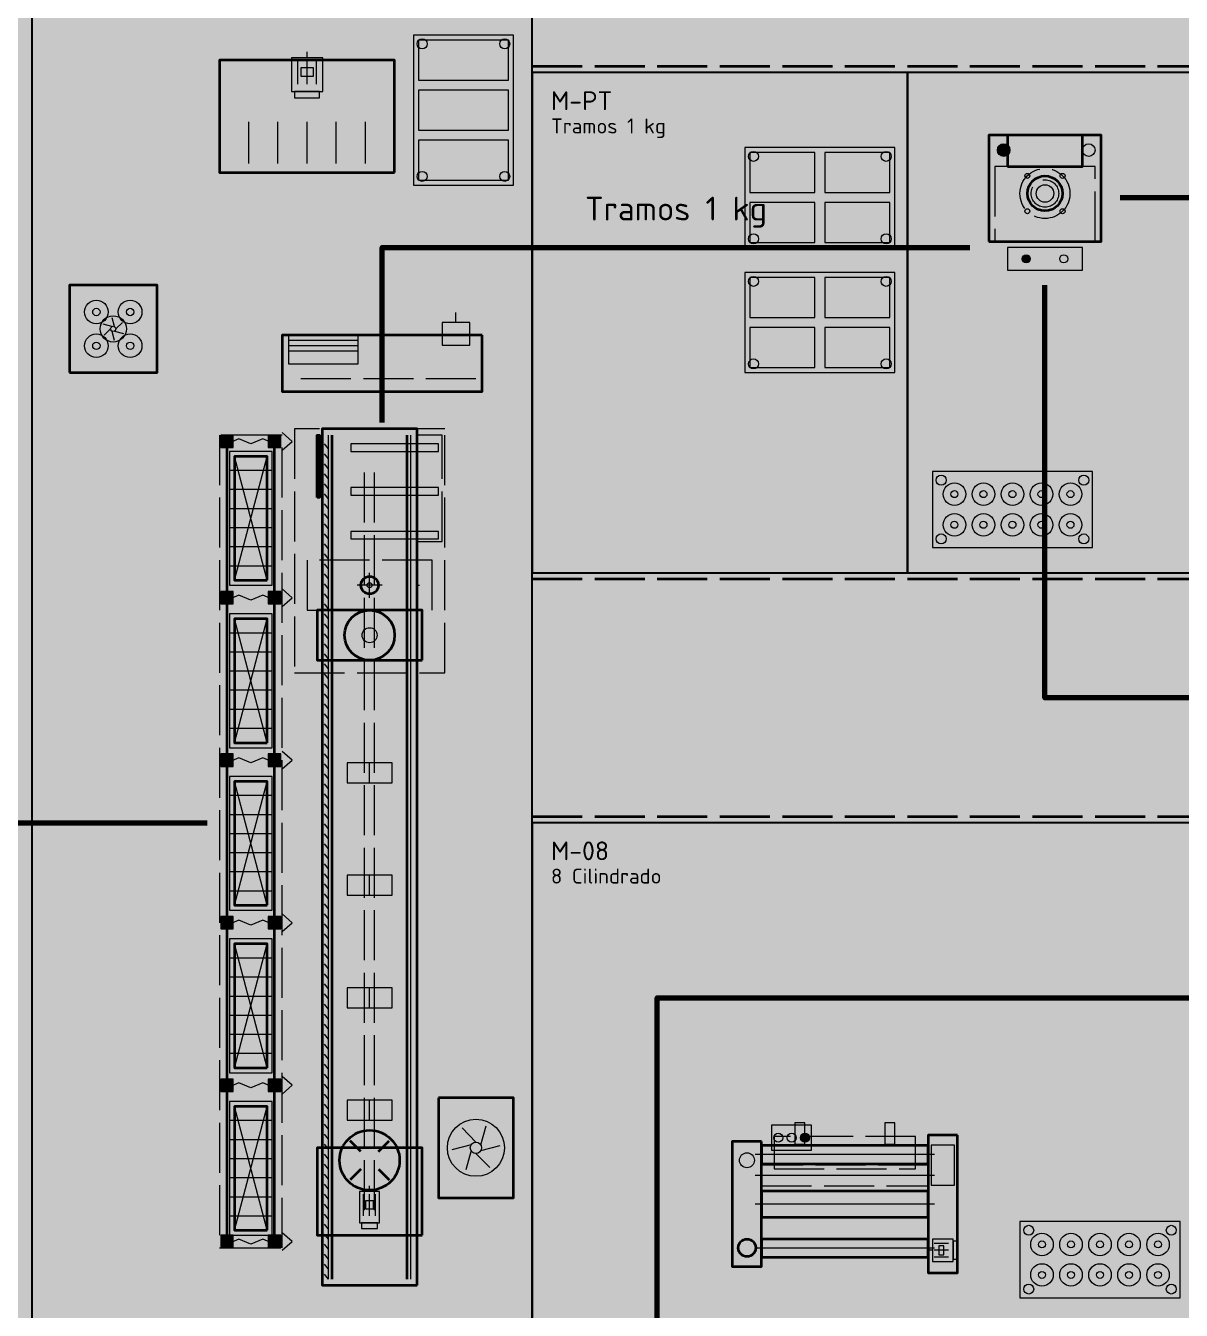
# Model space of a CAD drawing. Header units: millimetres. Extents: x 0 to 1189, y 0 to 841.
# Drawn here: x 256.5 to 348.9, y 511 to 613.8 of the extents above; entities that cross this region are included whole.
import ezdxf
from ezdxf.enums import TextEntityAlignment as Align

# ---------------------------------------------------------------- set-up
doc = ezdxf.new("R2010")
doc.units = ezdxf.units.MM
doc.linetypes.add('IRAM-E-TRAZOS', pattern=[5, 4, -1])
doc.linetypes.add('IRAM-F-TRAZO-PUNTO', pattern=[20, 15, -2, 1, -2])
for name, color, linetype, lineweight in [('A-EJE', 1, 'IRAM-F-TRAZO-PUNTO', 18), ('A-EQUIPO-FINO', 8, 'CONTINUOUS', 13), ('A-EQUIPO-OCULTO', 8, 'IRAM-E-TRAZOS', 13), ('A-EQUIPO-RELLENO', 9, 'CONTINUOUS', 13), ('A-RELLENO', 9, 'CONTINUOUS', 13), ('A-SECTOR', 1, 'CONTINUOUS', 25), ('A-SECTOR-TXT', 1, 'CONTINUOUS', 25), ('A-SEGURIDAD', 1, 'IRAM-E-TRAZOS', 18), ('F-MP', 5, 'CONTINUOUS', 70), ('F-SE', 30, 'CONTINUOUS', 70)]:
    doc.layers.add(name, color=color, linetype=linetype, lineweight=lineweight)
doc.layers.add('A-EQUIPO', color=30, linetype='CONTINUOUS', lineweight=35, true_color=0xe67800)
doc.layers.add('A-PASILLO', color=2, linetype='IRAM-E-TRAZOS', lineweight=35, true_color=0xd7a500)
doc.styles.add('ISO3098', font='isocpeur.ttf')

msp = doc.modelspace()

# ---------------------------------------------------------------- hatches: boundary and pattern name
at = {"layer": 'A-EQUIPO-RELLENO', "true_color": 0xeeeeee}
h = msp.add_hatch(color=7, dxfattribs=at)
h.dxf.hatch_style = 1
h.paths.add_polyline_path([(287.5, 601), (295.5, 601), (295.5, 613), (287.5, 613)])
at = {"layer": 'A-EQUIPO-RELLENO', "true_color": 0xfaecc8}
h = msp.add_hatch(color=7, dxfattribs=at)
h.dxf.hatch_style = 1
h.paths.add_polyline_path([(287.9, 609.4), (295.1, 609.4), (295.1, 612.6), (287.9, 612.6)])
at = {"layer": 'A-EQUIPO-RELLENO', "true_color": 0xd7e1d7}
h = msp.add_hatch(color=7, dxfattribs=at)
h.dxf.hatch_style = 1
h.paths.add_polyline_path([(286, 602), (286, 611), (272, 611), (272, 602)])
at = {"layer": 'A-EQUIPO-RELLENO', "true_color": 0xcdd0d4}
h = msp.add_hatch(color=7, dxfattribs=at)
h.dxf.hatch_style = 1
h.paths.add_polyline_path([(280.25, 608.48), (280.25, 611.18), (277.75, 611.18), (277.75, 608.48)])
at = {"layer": 'A-EQUIPO-RELLENO', "true_color": 0xfaecc8}
h = msp.add_hatch(color=7, dxfattribs=at)
h.dxf.hatch_style = 1
h.paths.add_polyline_path([(287.9, 605.4), (295.1, 605.4), (295.1, 608.6), (287.9, 608.6)])
h = msp.add_hatch(color=7, dxfattribs=at)
h.dxf.hatch_style = 1
h.paths.add_polyline_path([(287.9, 601.4), (295.1, 601.4), (295.1, 604.6), (287.9, 604.6)])
at = {"layer": 'A-EQUIPO-RELLENO', "true_color": 0xeeeeee}
h = msp.add_hatch(color=7, dxfattribs=at)
h.dxf.hatch_style = 1
h.paths.add_polyline_path([(333.5, 596.5), (342.5, 596.5), (342.5, 605), (333.5, 605)])
at = {"layer": 'A-EQUIPO-RELLENO', "true_color": 0xffffff}
h = msp.add_hatch(color=7, dxfattribs=at)
h.dxf.hatch_style = 1
h.paths.add_polyline_path([(335.2, 603.8), (335.18, 603.93), (335.13, 604.05), (335.05, 604.15), (334.95, 604.23), (334.83, 604.28), (334.7, 604.3), (334.57, 604.28), (334.45, 604.23), (334.35, 604.15), (334.27, 604.05), (334.22, 603.93), (334.2, 603.8), (334.22, 603.67), (334.27, 603.55), (334.35, 603.45), (334.45, 603.37), (334.57, 603.32), (334.7, 603.3), (334.83, 603.32), (334.95, 603.37), (335.05, 603.45), (335.13, 603.55), (335.18, 603.67)])
at = {"layer": 'A-EQUIPO-RELLENO', "true_color": 0xcdd0d4}
h = msp.add_hatch(color=7, dxfattribs=at)
h.dxf.hatch_style = 1
h.paths.add_polyline_path([(335, 602.5), (341, 602.5), (341, 605), (335, 605)])
at = {"layer": 'A-EQUIPO-RELLENO', "true_color": 0xeeeeee}
h = msp.add_hatch(color=7, dxfattribs=at)
h.dxf.hatch_style = 1
h.paths.add_polyline_path([(314, 596), (326, 596), (326, 604), (314, 604)])
at = {"layer": 'A-EQUIPO-RELLENO', "true_color": 0xfaecc8}
h = msp.add_hatch(color=7, dxfattribs=at)
h.dxf.hatch_style = 1
h.paths.add_polyline_path([(314.4, 600.4), (319.6, 600.4), (319.6, 603.6), (314.4, 603.6)])
h = msp.add_hatch(color=7, dxfattribs=at)
h.dxf.hatch_style = 1
h.paths.add_polyline_path([(320.4, 600.4), (325.6, 600.4), (325.6, 603.6), (320.4, 603.6)])
h = msp.add_hatch(color=7, dxfattribs=at)
h.dxf.hatch_style = 1
h.paths.add_polyline_path([(314.4, 596.4), (319.6, 596.4), (319.6, 599.6), (314.4, 599.6)])
h = msp.add_hatch(color=7, dxfattribs=at)
h.dxf.hatch_style = 1
h.paths.add_polyline_path([(320.4, 596.4), (325.6, 596.4), (325.6, 599.6), (320.4, 599.6)])
at = {"layer": 'A-EQUIPO-RELLENO', "true_color": 0xcdd0d4}
h = msp.add_hatch(color=7, dxfattribs=at)
h.dxf.hatch_style = 1
h.paths.add_polyline_path([(335, 594.2), (341, 594.2), (341, 596), (335, 596)])
at = {"layer": 'A-EQUIPO-RELLENO', "true_color": 0xdc2828}
h = msp.add_hatch(color=7, dxfattribs=at)
h.dxf.hatch_style = 1
h.paths.add_polyline_path([(336.82, 595.1), (336.81, 595.18), (336.78, 595.26), (336.73, 595.33), (336.66, 595.38), (336.58, 595.41), (336.5, 595.42), (336.42, 595.41), (336.34, 595.38), (336.27, 595.33), (336.22, 595.26), (336.19, 595.18), (336.18, 595.1), (336.19, 595.02), (336.22, 594.94), (336.27, 594.87), (336.34, 594.82), (336.42, 594.79), (336.5, 594.78), (336.58, 594.79), (336.66, 594.82), (336.73, 594.87), (336.78, 594.94), (336.81, 595.02)])
at = {"layer": 'A-EQUIPO-RELLENO', "true_color": 0xeeeeee}
h = msp.add_hatch(color=7, dxfattribs=at)
h.dxf.hatch_style = 1
h.paths.add_polyline_path([(314, 586), (326, 586), (326, 594), (314, 594)])
at = {"layer": 'A-EQUIPO-RELLENO', "true_color": 0xe6e6dc}
h = msp.add_hatch(color=7, dxfattribs=at)
h.dxf.hatch_style = 1
h.paths.add_polyline_path([(260, 586), (267, 586), (267, 593), (260, 593)])
at = {"layer": 'A-EQUIPO-RELLENO', "true_color": 0xfaecc8}
h = msp.add_hatch(color=7, dxfattribs=at)
h.dxf.hatch_style = 1
h.paths.add_polyline_path([(314.4, 590.4), (319.6, 590.4), (319.6, 593.6), (314.4, 593.6)])
h = msp.add_hatch(color=7, dxfattribs=at)
h.dxf.hatch_style = 1
h.paths.add_polyline_path([(320.4, 590.4), (325.6, 590.4), (325.6, 593.6), (320.4, 593.6)])
at = {"layer": 'A-EQUIPO-RELLENO', "true_color": 0xcdd0d4}
h = msp.add_hatch(color=7, dxfattribs=at)
h.dxf.hatch_style = 1
h.paths.add_polyline_path([(292, 590), (289.8, 590), (289.8, 588.2), (292, 588.2)])
at = {"layer": 'A-EQUIPO-RELLENO', "true_color": 0xeedec0}
h = msp.add_hatch(color=7, dxfattribs=at)
h.dxf.hatch_style = 1
h.paths.add_polyline_path([(293, 589), (277, 589), (277, 584.5), (293, 584.5)])
at = {"layer": 'A-EQUIPO-RELLENO', "true_color": 0xfaecc8}
h = msp.add_hatch(color=7, dxfattribs=at)
h.dxf.hatch_style = 1
h.paths.add_polyline_path([(314.4, 586.4), (319.6, 586.4), (319.6, 589.6), (314.4, 589.6)])
h = msp.add_hatch(color=7, dxfattribs=at)
h.dxf.hatch_style = 1
h.paths.add_polyline_path([(320.4, 586.4), (325.6, 586.4), (325.6, 589.6), (320.4, 589.6)])
at = {"layer": 'A-EQUIPO-RELLENO', "true_color": 0x969ba0}
h = msp.add_hatch(color=7, dxfattribs=at)
h.dxf.hatch_style = 1
h.paths.add_polyline_path([(273.1, 580), (273.1, 581), (272.1, 581), (272.1, 580)])
h = msp.add_hatch(color=7, dxfattribs=at)
h.dxf.hatch_style = 1
h.paths.add_polyline_path([(276.9, 580), (276.9, 581), (275.9, 581), (275.9, 580)])
at = {"layer": 'A-EQUIPO-RELLENO', "true_color": 0xcdd0d4}
h = msp.add_hatch(color=7, dxfattribs=at)
h.dxf.hatch_style = 1
h.paths.add_polyline_path([(279.8, 576), (279.8, 581), (280, 581), (280, 576)])
at = {"layer": 'A-EQUIPO-RELLENO', "true_color": 0xeeeeee}
h = msp.add_hatch(color=7, dxfattribs=at)
h.dxf.hatch_style = 1
h.paths.add_polyline_path([(287.8, 513), (287.8, 581.5), (280.2, 581.5), (280.2, 513)])
at = {"layer": 'A-EQUIPO-RELLENO', "true_color": 0xeedec0}
h = msp.add_hatch(color=7, dxfattribs=at)
h.dxf.hatch_style = 1
h.paths.add_polyline_path([(276.2, 569), (276.2, 579.7), (272.8, 579.7), (272.8, 569)])
at = {"layer": 'A-EQUIPO-RELLENO', "true_color": 0xcdd0d4}
h = msp.add_hatch(color=7, dxfattribs=at)
h.dxf.hatch_style = 1
h.paths.add_polyline_path([(289.5, 579.7), (289.5, 580.3), (282.5, 580.3), (282.5, 579.7)])
at = {"layer": 'A-EQUIPO-RELLENO', "true_color": 0xeeeeee}
h = msp.add_hatch(color=7, dxfattribs=at)
h.dxf.hatch_style = 1
h.paths.add_polyline_path([(329, 572), (341.8, 572), (341.8, 578.1), (329, 578.1)])
at = {"layer": 'A-EQUIPO-RELLENO', "true_color": 0xcdd0d4}
h = msp.add_hatch(color=7, dxfattribs=at)
h.dxf.hatch_style = 1
h.paths.add_polyline_path([(289.5, 576.2), (289.5, 576.8), (282.5, 576.8), (282.5, 576.2)])
h = msp.add_hatch(color=7, dxfattribs=at)
h.dxf.hatch_style = 1
h.paths.add_polyline_path([(289.5, 572.7), (289.5, 573.3), (282.5, 573.3), (282.5, 572.7)])
at = {"layer": 'A-EQUIPO-RELLENO', "true_color": 0xe2e7ee}
h = msp.add_hatch(color=7, dxfattribs=at)
h.dxf.hatch_style = 1
h.paths.add_polyline_path([(289, 567), (289, 571), (279, 571), (279, 567)])
at = {"layer": 'A-EQUIPO-RELLENO', "true_color": 0x969ba0}
h = msp.add_hatch(color=7, dxfattribs=at)
h.dxf.hatch_style = 1
h.paths.add_polyline_path([(273.1, 567.5), (273.1, 568.5), (272.1, 568.5), (272.1, 567.5)])
h = msp.add_hatch(color=7, dxfattribs=at)
h.dxf.hatch_style = 1
h.paths.add_polyline_path([(276.9, 567.5), (276.9, 568.5), (275.9, 568.5), (275.9, 567.5)])
at = {"layer": 'A-EQUIPO-RELLENO', "true_color": 0xeedec0}
h = msp.add_hatch(color=7, dxfattribs=at)
h.dxf.hatch_style = 1
h.paths.add_polyline_path([(276.2, 556), (276.2, 566.7), (272.8, 566.7), (272.8, 556)])
at = {"layer": 'A-EQUIPO-RELLENO', "true_color": 0xcdd0d4}
h = msp.add_hatch(color=7, dxfattribs=at)
h.dxf.hatch_style = 1
h.paths.add_polyline_path([(288.2, 563), (288.2, 567), (279.8, 567), (279.8, 563)])
at = {"layer": 'A-EQUIPO-RELLENO', "true_color": 0x969ba0}
h = msp.add_hatch(color=7, dxfattribs=at)
h.dxf.hatch_style = 1
h.paths.add_polyline_path([(273.1, 554.5), (273.1, 555.5), (272.1, 555.5), (272.1, 554.5)])
h = msp.add_hatch(color=7, dxfattribs=at)
h.dxf.hatch_style = 1
h.paths.add_polyline_path([(276.9, 554.5), (276.9, 555.5), (275.9, 555.5), (275.9, 554.5)])
at = {"layer": 'A-EQUIPO-RELLENO', "true_color": 0xcdd0d4}
h = msp.add_hatch(color=7, dxfattribs=at)
h.dxf.hatch_style = 1
h.paths.add_polyline_path([(285.8, 553.2), (285.8, 554.8), (282.2, 554.8), (282.2, 553.2)])
at = {"layer": 'A-EQUIPO-RELLENO', "true_color": 0xeedec0}
h = msp.add_hatch(color=7, dxfattribs=at)
h.dxf.hatch_style = 1
h.paths.add_polyline_path([(276.2, 543), (276.2, 553.7), (272.8, 553.7), (272.8, 543)])
at = {"layer": 'A-EQUIPO-RELLENO', "true_color": 0xcdd0d4}
h = msp.add_hatch(color=7, dxfattribs=at)
h.dxf.hatch_style = 1
h.paths.add_polyline_path([(285.8, 544.2), (285.8, 545.8), (282.2, 545.8), (282.2, 544.2)])
at = {"layer": 'A-EQUIPO-RELLENO', "true_color": 0x969ba0}
h = msp.add_hatch(color=7, dxfattribs=at)
h.dxf.hatch_style = 1
h.paths.add_polyline_path([(273.1, 541.5), (273.1, 542.5), (272.1, 542.5), (272.1, 541.5)])
h = msp.add_hatch(color=7, dxfattribs=at)
h.dxf.hatch_style = 1
h.paths.add_polyline_path([(276.9, 541.5), (276.9, 542.5), (275.9, 542.5), (275.9, 541.5)])
at = {"layer": 'A-EQUIPO-RELLENO', "true_color": 0xeedec0}
h = msp.add_hatch(color=7, dxfattribs=at)
h.dxf.hatch_style = 1
h.paths.add_polyline_path([(276.2, 530), (276.2, 540.7), (272.8, 540.7), (272.8, 530)])
at = {"layer": 'A-EQUIPO-RELLENO', "true_color": 0xcdd0d4}
h = msp.add_hatch(color=7, dxfattribs=at)
h.dxf.hatch_style = 1
h.paths.add_polyline_path([(285.8, 535.2), (285.8, 536.8), (282.2, 536.8), (282.2, 535.2)])
at = {"layer": 'A-EQUIPO-RELLENO', "true_color": 0x969ba0}
h = msp.add_hatch(color=7, dxfattribs=at)
h.dxf.hatch_style = 1
h.paths.add_polyline_path([(273.1, 528.5), (273.1, 529.5), (272.1, 529.5), (272.1, 528.5)])
h = msp.add_hatch(color=7, dxfattribs=at)
h.dxf.hatch_style = 1
h.paths.add_polyline_path([(276.9, 528.5), (276.9, 529.5), (275.9, 529.5), (275.9, 528.5)])
at = {"layer": 'A-EQUIPO-RELLENO', "true_color": 0xeedec0}
h = msp.add_hatch(color=7, dxfattribs=at)
h.dxf.hatch_style = 1
h.paths.add_polyline_path([(276.2, 517), (276.2, 527.7), (272.8, 527.7), (272.8, 517)])
at = {"layer": 'A-EQUIPO-RELLENO', "true_color": 0xcdd0d4}
h = msp.add_hatch(color=7, dxfattribs=at)
h.dxf.hatch_style = 1
h.paths.add_polyline_path([(285.8, 526.2), (285.8, 527.8), (282.2, 527.8), (282.2, 526.2)])
at = {"layer": 'A-EQUIPO-RELLENO', "true_color": 0xd7e6f5}
h = msp.add_hatch(color=7, dxfattribs=at)
h.dxf.hatch_style = 1
h.paths.add_polyline_path([(289.5, 528), (289.5, 520), (295.5, 520), (295.5, 528)])
at = {"layer": 'A-EQUIPO-RELLENO', "true_color": 0xcdd0d4}
h = msp.add_hatch(color=7, dxfattribs=at)
h.dxf.hatch_style = 1
h.paths.add_polyline_path([(319.34, 525.8), (316.14, 525.8), (316.14, 523.8), (319.34, 523.8)])
h = msp.add_hatch(color=7, dxfattribs=at)
h.dxf.hatch_style = 1
h.paths.add_polyline_path([(318.8, 526), (318, 526), (318, 524.28), (318.8, 524.28)])
at = {"layer": 'A-EQUIPO-RELLENO', "true_color": 0xdc2828}
h = msp.add_hatch(color=7, dxfattribs=at)
h.dxf.hatch_style = 1
h.paths.add_polyline_path([(318.45, 524.8), (318.46, 524.71), (318.49, 524.62), (318.55, 524.55), (318.63, 524.49), (318.71, 524.45), (318.81, 524.44), (318.9, 524.45), (318.99, 524.49), (319.06, 524.55), (319.12, 524.62), (319.15, 524.71), (319.17, 524.8), (319.15, 524.89), (319.12, 524.98), (319.06, 525.05), (318.99, 525.11), (318.9, 525.15), (318.81, 525.16), (318.71, 525.15), (318.63, 525.11), (318.55, 525.05), (318.49, 524.98), (318.46, 524.89)])
at = {"layer": 'A-EQUIPO-RELLENO', "true_color": 0xcdd0d4}
h = msp.add_hatch(color=7, dxfattribs=at)
h.dxf.hatch_style = 1
h.paths.add_polyline_path([(326, 526), (325.2, 526), (325.2, 524.28), (326, 524.28)])
h = msp.add_hatch(color=7, dxfattribs=at)
h.dxf.hatch_style = 1
h.paths.add_polyline_path([(315.34, 524.5), (313, 524.5), (313, 514.5), (315.34, 514.5)])
at = {"layer": 'A-EQUIPO-RELLENO', "true_color": 0xeeeeee}
h = msp.add_hatch(color=7, dxfattribs=at)
h.dxf.hatch_style = 1
h.paths.add_polyline_path([(328.66, 524.18), (315.34, 524.18), (315.34, 522.72), (328.66, 522.72)])
at = {"layer": 'A-EQUIPO-RELLENO', "true_color": 0xcdd0d4}
h = msp.add_hatch(color=7, dxfattribs=at)
h.dxf.hatch_style = 1
h.paths.add_polyline_path([(331, 525), (328.66, 525), (328.66, 514), (331, 514)])
at = {"layer": 'A-EQUIPO-RELLENO', "true_color": 0xeeeeee}
h = msp.add_hatch(color=7, dxfattribs=at)
h.dxf.hatch_style = 1
h.paths.add_polyline_path([(330.77, 524.2), (328.89, 524.2), (328.89, 521), (330.77, 521)])
at = {"layer": 'A-EQUIPO-RELLENO', "true_color": 0xcdd0d4}
h = msp.add_hatch(color=7, dxfattribs=at)
h.dxf.hatch_style = 1
h.paths.add_polyline_path([(288.2, 517), (288.2, 524), (279.8, 524), (279.8, 517)])
h = msp.add_hatch(color=7, dxfattribs=at)
h.dxf.hatch_style = 1
h.paths.add_polyline_path([(284.8, 518), (284.8, 520.5), (283.2, 520.5), (283.2, 518)])
at = {"layer": 'A-EQUIPO-RELLENO', "true_color": 0xe2e7ee}
h = msp.add_hatch(color=7, dxfattribs=at)
h.dxf.hatch_style = 1
h.paths.add_polyline_path([(328.66, 520.54), (315.34, 520.54), (315.34, 518.46), (328.66, 518.46)])
at = {"layer": 'A-EQUIPO-RELLENO', "true_color": 0xeeeeee}
h = msp.add_hatch(color=7, dxfattribs=at)
h.dxf.hatch_style = 1
h.paths.add_polyline_path([(336, 512), (348.8, 512), (348.8, 518.1), (336, 518.1)])
at = {"layer": 'A-EQUIPO-RELLENO', "true_color": 0x969ba0}
h = msp.add_hatch(color=7, dxfattribs=at)
h.dxf.hatch_style = 1
h.paths.add_polyline_path([(273.1, 516), (273.1, 517), (272.1, 517), (272.1, 516)])
h = msp.add_hatch(color=7, dxfattribs=at)
h.dxf.hatch_style = 1
h.paths.add_polyline_path([(276.9, 516), (276.9, 517), (275.9, 517), (275.9, 516)])
at = {"layer": 'A-EQUIPO-RELLENO', "true_color": 0xeeeeee}
h = msp.add_hatch(color=7, dxfattribs=at)
h.dxf.hatch_style = 1
h.paths.add_polyline_path([(328.66, 516.69), (315.34, 516.69), (315.34, 515.24), (328.66, 515.24)])
at = {"layer": 'A-EQUIPO-RELLENO', "true_color": 0xcdd0d4}
h = msp.add_hatch(color=7, dxfattribs=at)
h.dxf.hatch_style = 1
h.paths.add_polyline_path([(330.65, 516.7), (329.01, 516.7), (329.01, 514.9), (330.65, 514.9)])
at = {"layer": 'A-RELLENO', "true_color": 0xe2e2e2}
h = msp.add_hatch(color=7, dxfattribs=at)
h.dxf.hatch_style = 1
h.paths.add_polyline_path([(207, 420), (257, 420), (257, 690), (207, 690)])
at = {"layer": 'A-RELLENO', "true_color": 0xfde4c8}
h = msp.add_hatch(color=7, dxfattribs=at)
h.dxf.hatch_style = 1
h.paths.add_polyline_path([(257, 494), (297, 494), (297, 630), (257, 630)])
at = {"layer": 'A-RELLENO', "true_color": 0xf6f6f6}
h = msp.add_hatch(color=7, dxfattribs=at)
h.dxf.hatch_style = 1
h.paths.add_polyline_path([(297, 610), (470, 610), (470, 630), (297, 630)])
at = {"layer": 'A-RELLENO', "true_color": 0xfde4c8}
h = msp.add_hatch(color=7, dxfattribs=at)
h.dxf.hatch_style = 1
h.paths.add_polyline_path([(297, 570), (327, 570), (327, 610), (297, 610)])
h = msp.add_hatch(color=7, dxfattribs=at)
h.dxf.hatch_style = 1
h.paths.add_polyline_path([(327, 570), (383, 570), (383, 610), (327, 610)])
at = {"layer": 'A-RELLENO', "true_color": 0xf6f6f6}
h = msp.add_hatch(color=7, dxfattribs=at)
h.dxf.hatch_style = 1
h.paths.add_polyline_path([(297, 550), (470, 550), (470, 570), (297, 570)])
at = {"layer": 'A-RELLENO', "true_color": 0xfde4c8}
h = msp.add_hatch(color=7, dxfattribs=at)
h.dxf.hatch_style = 1
h.paths.add_polyline_path([(297, 510), (351, 510), (351, 550), (297, 550)])
at = {"layer": 'F-MP', "true_color": 0x0046c8}
h = msp.add_hatch(color=7, dxfattribs=at)
h.dxf.hatch_style = 1
h.paths.add_polyline_path([(271, 550), (267.8, 550.8), (267.8, 549.2)])
at = {"layer": 'F-SE', "true_color": 0xeb7800}
h = msp.add_hatch(color=7, dxfattribs=at)
h.dxf.hatch_style = 1
h.paths.add_polyline_path([(307.6, 596), (304.4, 596.8), (304.4, 595.2)])
h = msp.add_hatch(color=7, dxfattribs=at)
h.dxf.hatch_style = 1
h.paths.add_polyline_path([(332, 596), (328.8, 596.8), (328.8, 595.2)])
h = msp.add_hatch(color=7, dxfattribs=at)
h.dxf.hatch_style = 1
h.paths.add_polyline_path([(338, 593), (337.2, 589.8), (338.8, 589.8)])
h = msp.add_hatch(color=7, dxfattribs=at)
h.dxf.hatch_style = 1
h.paths.add_polyline_path([(338, 582.6), (337.2, 579.4), (338.8, 579.4)])
h = msp.add_hatch(color=7, dxfattribs=at)
h.dxf.hatch_style = 1
h.paths.add_polyline_path([(336.6, 536), (333.4, 536.8), (333.4, 535.2)])
h = msp.add_hatch(color=7, dxfattribs=at)
h.dxf.hatch_style = 1
h.paths.add_polyline_path([(307, 530.6), (306.2, 527.4), (307.8, 527.4)])

# ---------------------------------------------------------------- linework, layer by layer
at = {"layer": 'A-EJE'}
for p, q in [((329.16, 523.45), (314.84, 523.45)), ((329.16, 521.79), (314.84, 521.79)), ((329.16, 519.5), (314.84, 519.5)), ((329.16, 515.96), (314.84, 515.96))]:
    msp.add_line(p, q, dxfattribs=at)
at = {"layer": 'A-EQUIPO'}
for p, q in [((272.6, 516), (272.6, 581)), ((276.4, 516), (276.4, 581)), ((281, 513.5), (281, 581)), ((287, 513.5), (287, 581)), ((283.29, 523.71), (282.44, 524.56)), ((284.71, 523.71), (285.56, 524.56)), ((283.29, 522.29), (282.44, 521.44)), ((284.71, 522.29), (285.56, 521.44))]:
    msp.add_line(p, q, dxfattribs=at)
for points in [[(286, 602), (286, 611), (272, 611), (272, 602)], [(333.5, 596.5), (342.5, 596.5), (342.5, 605), (333.5, 605)], [(335, 602.5), (341, 602.5), (341, 605), (335, 605)], [(260, 586), (267, 586), (267, 593), (260, 593)], [(293, 589), (277, 589), (277, 584.5), (293, 584.5)], [(279.8, 576), (279.8, 581), (280, 581), (280, 576)], [(287.8, 513), (287.8, 581.5), (280.2, 581.5), (280.2, 513)], [(275.8, 569.4), (275.8, 579.3), (273.2, 579.3), (273.2, 569.4)], [(275.8, 556.4), (275.8, 566.3), (273.2, 566.3), (273.2, 556.4)], [(288.2, 563), (288.2, 567), (279.8, 567), (279.8, 563)], [(275.8, 543.4), (275.8, 553.3), (273.2, 553.3), (273.2, 543.4)], [(275.8, 530.4), (275.8, 540.3), (273.2, 540.3), (273.2, 530.4)], [(275.8, 517.4), (275.8, 527.3), (273.2, 527.3), (273.2, 517.4)], [(289.5, 528), (289.5, 520), (295.5, 520), (295.5, 528)], [(315.34, 524.5), (313, 524.5), (313, 514.5), (315.34, 514.5)], [(328.66, 524.18), (315.34, 524.18), (315.34, 522.72), (328.66, 522.72)], [(331, 525), (328.66, 525), (328.66, 514), (331, 514)], [(288.2, 517), (288.2, 524), (279.8, 524), (279.8, 517)], [(328.66, 520.54), (315.34, 520.54), (315.34, 518.46), (328.66, 518.46)], [(328.66, 516.69), (315.34, 516.69), (315.34, 515.24), (328.66, 515.24)]]:
    msp.add_lwpolyline(points, close=True, dxfattribs=at)
for centre, radius in [((338, 600.33), 1.4), ((284, 569), 0.7), ((284, 565), 2), ((284, 523), 2.4), ((314.17, 516), 0.7)]:
    msp.add_circle(centre, radius, dxfattribs=at)
at = {"layer": 'A-EQUIPO-FINO'}
for p, q in [((279, 611.18), (279, 611.67)), ((278.25, 609.07), (278.25, 610.96)), ((279, 609.07), (279, 610.96)), ((279.75, 609.07), (279.75, 610.96)), ((274.33, 602.72), (274.33, 606.05)), ((276.67, 602.72), (276.67, 606.05)), ((279, 602.72), (279, 606.05)), ((281.33, 602.72), (281.33, 606.05)), ((283.67, 602.72), (283.67, 606.05)), ((334.7, 604.19), (334.7, 604.3)), ((334.31, 603.8), (334.2, 603.8)), ((334.42, 604.08), (334.35, 604.15)), ((334.42, 603.52), (334.35, 603.45)), ((334.7, 603.8), (335.05, 604.05)), ((334.98, 604.08), (335.05, 604.15)), ((334.98, 603.52), (335.05, 603.45)), ((335.09, 603.8), (335.2, 603.8)), ((290.9, 590), (290.9, 590.8)), ((283.08, 588.58), (277.5, 588.58)), ((283.08, 588.15), (277.5, 588.15)), ((283.08, 587.73), (277.5, 587.73)), ((279.8, 576), (280, 581)), ((280.7, 513.5), (280.7, 581)), ((287.3, 513.5), (287.3, 581)), ((280.7, 579.9), (280.4, 580.3)), ((275.8, 569.4), (273.2, 579.3)), ((273.2, 569.4), (275.8, 579.3)), ((280.7, 579.1), (280.4, 579.5)), ((280.7, 578.3), (280.4, 578.7)), ((276.2, 578.17), (272.8, 578.17)), ((280.7, 577.5), (280.4, 577.9)), ((276.2, 576.64), (272.8, 576.64)), ((280.7, 576.7), (280.4, 577.1)), ((280.7, 575.9), (280.4, 576.3)), ((280.7, 575.1), (280.4, 575.5)), ((276.2, 575.11), (272.8, 575.11)), ((280.7, 574.3), (280.4, 574.7)), ((276.2, 573.59), (272.8, 573.59)), ((280.7, 573.5), (280.4, 573.9)), ((280.7, 572.7), (280.4, 573.1)), ((276.2, 572.06), (272.8, 572.06)), ((280.7, 571.9), (280.4, 572.3)), ((280.7, 571.1), (280.4, 571.5)), ((276.2, 570.53), (272.8, 570.53)), ((280.7, 570.3), (280.4, 570.7)), ((280.7, 569.5), (280.4, 569.9)), ((284, 568), (284, 570)), ((280.7, 568.7), (280.4, 569.1)), ((280.7, 567.9), (280.4, 568.3)), ((285, 569), (283, 569)), ((280.7, 567.1), (280.4, 567.5)), ((275.8, 556.4), (273.2, 566.3)), ((273.2, 556.4), (275.8, 566.3)), ((280.7, 566.3), (280.4, 566.7)), ((276.2, 565.17), (272.8, 565.17)), ((280.7, 565.5), (280.4, 565.9)), ((280.7, 564.7), (280.4, 565.1)), ((280.7, 563.9), (280.4, 564.3)), ((276.2, 563.64), (272.8, 563.64)), ((280.7, 563.1), (280.4, 563.5)), ((276.2, 562.11), (272.8, 562.11)), ((280.7, 562.3), (280.4, 562.7)), ((280.7, 561.5), (280.4, 561.9)), ((280.7, 560.7), (280.4, 561.1)), ((276.2, 560.59), (272.8, 560.59)), ((280.7, 559.9), (280.4, 560.3)), ((276.2, 559.06), (272.8, 559.06)), ((280.7, 559.1), (280.4, 559.5)), ((280.7, 558.3), (280.4, 558.7)), ((276.2, 557.53), (272.8, 557.53)), ((280.7, 557.5), (280.4, 557.9)), ((280.7, 556.7), (280.4, 557.1)), ((280.7, 555.9), (280.4, 556.3)), ((280.7, 555.1), (280.4, 555.5)), ((280.7, 554.3), (280.4, 554.7)), ((280.7, 553.5), (280.4, 553.9)), ((284, 553.2), (284, 554.8)), ((275.8, 543.4), (273.2, 553.3)), ((273.2, 543.4), (275.8, 553.3)), ((280.7, 552.7), (280.4, 553.1)), ((276.2, 552.17), (272.8, 552.17)), ((280.7, 551.9), (280.4, 552.3)), ((280.7, 551.1), (280.4, 551.5)), ((276.2, 550.64), (272.8, 550.64)), ((280.7, 550.3), (280.4, 550.7)), ((280.7, 549.5), (280.4, 549.9)), ((276.2, 549.11), (272.8, 549.11)), ((280.7, 548.7), (280.4, 549.1)), ((280.7, 547.9), (280.4, 548.3)), ((276.2, 547.59), (272.8, 547.59)), ((280.7, 547.1), (280.4, 547.5)), ((280.7, 546.3), (280.4, 546.7)), ((276.2, 546.06), (272.8, 546.06)), ((280.7, 545.5), (280.4, 545.9)), ((284, 544.2), (284, 545.8)), ((280.7, 544.7), (280.4, 545.1)), ((276.2, 544.53), (272.8, 544.53)), ((280.7, 543.9), (280.4, 544.3)), ((280.7, 543.1), (280.4, 543.5)), ((280.7, 542.3), (280.4, 542.7)), ((280.7, 541.5), (280.4, 541.9)), ((280.7, 540.7), (280.4, 541.1)), ((275.8, 530.4), (273.2, 540.3)), ((273.2, 530.4), (275.8, 540.3)), ((280.7, 539.9), (280.4, 540.3)), ((280.7, 539.1), (280.4, 539.5)), ((276.2, 539.17), (272.8, 539.17)), ((280.7, 538.3), (280.4, 538.7)), ((276.2, 537.64), (272.8, 537.64)), ((280.7, 537.5), (280.4, 537.9)), ((280.7, 536.7), (280.4, 537.1)), ((284, 535.2), (284, 536.8)), ((276.2, 536.11), (272.8, 536.11)), ((280.7, 535.9), (280.4, 536.3)), ((280.7, 535.1), (280.4, 535.5)), ((276.2, 534.59), (272.8, 534.59)), ((280.7, 534.3), (280.4, 534.7)), ((280.7, 533.5), (280.4, 533.9)), ((276.2, 533.06), (272.8, 533.06)), ((280.7, 532.7), (280.4, 533.1)), ((280.7, 531.9), (280.4, 532.3)), ((276.2, 531.53), (272.8, 531.53)), ((280.7, 531.1), (280.4, 531.5)), ((280.7, 530.3), (280.4, 530.7)), ((280.7, 529.5), (280.4, 529.9)), ((280.7, 528.7), (280.4, 529.1)), ((280.7, 527.9), (280.4, 528.3)), ((275.8, 517.4), (273.2, 527.3)), ((273.2, 517.4), (275.8, 527.3)), ((280.7, 527.1), (280.4, 527.5)), ((284, 526.2), (284, 527.8)), ((276.2, 526.17), (272.8, 526.17)), ((280.7, 526.3), (280.4, 526.7)), ((280.7, 525.5), (280.4, 525.9)), ((280.7, 524.7), (280.4, 525.1)), ((276.2, 524.64), (272.8, 524.64)), ((280.7, 523.9), (280.4, 524.3)), ((276.2, 523.11), (272.8, 523.11)), ((280.7, 523.1), (280.4, 523.5)), ((280.7, 522.3), (280.4, 522.7)), ((276.2, 521.59), (272.8, 521.59)), ((280.7, 521.5), (280.4, 521.9)), ((280.7, 520.7), (280.4, 521.1)), ((284, 520.5), (284, 520.95)), ((276.2, 520.06), (272.8, 520.06)), ((280.7, 519.9), (280.4, 520.3)), ((283.52, 518.55), (283.52, 520.3)), ((284, 518.55), (284, 520.3)), ((284.48, 518.55), (284.48, 520.3)), ((280.7, 519.1), (280.4, 519.5)), ((276.2, 518.53), (272.8, 518.53)), ((280.7, 518.3), (280.4, 518.7)), ((280.7, 517.5), (280.4, 517.9)), ((280.7, 516.7), (280.4, 517.1)), ((280.7, 515.9), (280.4, 516.3)), ((330.29, 516.34), (329.14, 516.34)), ((280.7, 515.1), (280.4, 515.5)), ((329.01, 515.8), (328.72, 515.8)), ((330.29, 515.8), (329.14, 515.8)), ((330.29, 515.26), (329.14, 515.26)), ((280.7, 514.3), (280.4, 514.7)), ((280.7, 513.5), (280.4, 513.9))]:
    msp.add_line(p, q, dxfattribs=at)
for points in [[(287.5, 601), (295.5, 601), (295.5, 613), (287.5, 613)], [(287.9, 609.4), (295.1, 609.4), (295.1, 612.6), (287.9, 612.6)], [(280.25, 608.48), (280.25, 611.18), (277.75, 611.18), (277.75, 608.48)], [(279.5, 609.7), (279.5, 610.37), (278.5, 610.37), (278.5, 609.7)], [(280, 607.99), (280, 608.48), (278, 608.48), (278, 607.99)], [(287.9, 605.4), (295.1, 605.4), (295.1, 608.6), (287.9, 608.6)], [(287.9, 601.4), (295.1, 601.4), (295.1, 604.6), (287.9, 604.6)], [(314, 596), (326, 596), (326, 604), (314, 604)], [(314.4, 600.4), (319.6, 600.4), (319.6, 603.6), (314.4, 603.6)], [(320.4, 600.4), (325.6, 600.4), (325.6, 603.6), (320.4, 603.6)], [(314.4, 596.4), (319.6, 596.4), (319.6, 599.6), (314.4, 599.6)], [(320.4, 596.4), (325.6, 596.4), (325.6, 599.6), (320.4, 599.6)], [(335, 594.2), (341, 594.2), (341, 596), (335, 596)], [(314, 586), (326, 586), (326, 594), (314, 594)], [(314.4, 590.4), (319.6, 590.4), (319.6, 593.6), (314.4, 593.6)], [(320.4, 590.4), (325.6, 590.4), (325.6, 593.6), (320.4, 593.6)], [(292, 590), (289.8, 590), (289.8, 588.2), (292, 588.2)], [(283.08, 589), (277.5, 589), (277.5, 586.7), (283.08, 586.7)], [(314.4, 586.4), (319.6, 586.4), (319.6, 589.6), (314.4, 589.6)], [(320.4, 586.4), (325.6, 586.4), (325.6, 589.6), (320.4, 589.6)], [(273.1, 580), (273.1, 581), (272.1, 581), (272.1, 580)], [(276.9, 580), (276.9, 581), (275.9, 581), (275.9, 580)], [(276.2, 569), (276.2, 579.7), (272.8, 579.7), (272.8, 569)], [(289.5, 579.7), (289.5, 580.3), (282.5, 580.3), (282.5, 579.7)], [(329, 572), (341.8, 572), (341.8, 578.1), (329, 578.1)], [(289.5, 576.2), (289.5, 576.8), (282.5, 576.8), (282.5, 576.2)], [(289.5, 572.7), (289.5, 573.3), (282.5, 573.3), (282.5, 572.7)], [(273.1, 567.5), (273.1, 568.5), (272.1, 568.5), (272.1, 567.5)], [(276.9, 567.5), (276.9, 568.5), (275.9, 568.5), (275.9, 567.5)], [(276.2, 556), (276.2, 566.7), (272.8, 566.7), (272.8, 556)], [(273.1, 554.5), (273.1, 555.5), (272.1, 555.5), (272.1, 554.5)], [(276.9, 554.5), (276.9, 555.5), (275.9, 555.5), (275.9, 554.5)], [(285.8, 553.2), (285.8, 554.8), (282.2, 554.8), (282.2, 553.2)], [(276.2, 543), (276.2, 553.7), (272.8, 553.7), (272.8, 543)], [(285.8, 544.2), (285.8, 545.8), (282.2, 545.8), (282.2, 544.2)], [(273.1, 541.5), (273.1, 542.5), (272.1, 542.5), (272.1, 541.5)], [(276.9, 541.5), (276.9, 542.5), (275.9, 542.5), (275.9, 541.5)], [(276.2, 530), (276.2, 540.7), (272.8, 540.7), (272.8, 530)], [(285.8, 535.2), (285.8, 536.8), (282.2, 536.8), (282.2, 535.2)], [(273.1, 528.5), (273.1, 529.5), (272.1, 529.5), (272.1, 528.5)], [(276.9, 528.5), (276.9, 529.5), (275.9, 529.5), (275.9, 528.5)], [(276.2, 517), (276.2, 527.7), (272.8, 527.7), (272.8, 517)], [(285.8, 526.2), (285.8, 527.8), (282.2, 527.8), (282.2, 526.2)], [(319.34, 525.8), (316.14, 525.8), (316.14, 523.8), (319.34, 523.8)], [(318.8, 526), (318, 526), (318, 524.28), (318.8, 524.28)], [(326, 526), (325.2, 526), (325.2, 524.28), (326, 524.28)], [(330.77, 524.2), (328.89, 524.2), (328.89, 521), (330.77, 521)], [(284.8, 518), (284.8, 520.5), (283.2, 520.5), (283.2, 518)], [(284.32, 519.12), (284.32, 519.75), (283.68, 519.75), (283.68, 519.12)], [(284.64, 517.55), (284.64, 518), (283.36, 518), (283.36, 517.55)], [(336, 512), (348.8, 512), (348.8, 518.1), (336, 518.1)], [(273.1, 516), (273.1, 517), (272.1, 517), (272.1, 516)], [(276.9, 516), (276.9, 517), (275.9, 517), (275.9, 516)], [(330.65, 516.7), (329.01, 516.7), (329.01, 514.9), (330.65, 514.9)], [(329.91, 516.16), (329.5, 516.16), (329.5, 515.44), (329.91, 515.44)], [(330.94, 516.52), (330.65, 516.52), (330.65, 515.08), (330.94, 515.08)]]:
    msp.add_lwpolyline(points, close=True, dxfattribs=at)
for points in [[(263.39, 589.68), (262.69, 589.88)], [(263.61, 589.68), (263.42, 590.39)], [(263.71, 589.5), (264.23, 590.01)], [(263.29, 589.5), (262.77, 588.99)], [(263.39, 589.32), (263.58, 588.61)], [(263.61, 589.32), (264.31, 589.12)], [(276.4, 580.3), (275.45, 580.7), (274.5, 580.3), (273.55, 580.7), (272.6, 580.3)], [(276.4, 567.8), (275.45, 568.2), (274.5, 567.8), (273.55, 568.2), (272.6, 567.8)], [(276.4, 554.8), (275.45, 555.2), (274.5, 554.8), (273.55, 555.2), (272.6, 554.8)], [(276.4, 541.8), (275.45, 542.2), (274.5, 541.8), (273.55, 542.2), (272.6, 541.8)], [(276.4, 528.8), (275.45, 529.2), (274.5, 528.8), (273.55, 529.2), (272.6, 528.8)], [(292.5, 524.46), (291.39, 525.59)], [(292.89, 524.23), (293.32, 525.76)], [(292.11, 524.23), (290.57, 523.83)], [(292.89, 523.77), (294.43, 524.17)], [(292.11, 523.77), (291.68, 522.24)], [(292.5, 523.54), (293.61, 522.41)], [(276.4, 516.3), (275.45, 516.7), (274.5, 516.3), (273.55, 516.7), (272.6, 516.3)]]:
    msp.add_lwpolyline(points, dxfattribs=at)
for centre, radius in [((288.2, 612.3), 0.4), ((294.8, 612.3), 0.4), ((334.7, 603.8), 0.5), ((341.5, 603.8), 0.5), ((314.7, 603.3), 0.4), ((325.3, 603.3), 0.4), ((288.2, 601.7), 0.4), ((294.8, 601.7), 0.4), ((336.59, 601.74), 0.2), ((339.41, 601.74), 0.2), ((338, 600.33), 0.7), ((336.59, 598.91), 0.2), ((339.41, 598.91), 0.2), ((314.7, 596.7), 0.4), ((325.3, 596.7), 0.4), ((336.5, 595.1), 0.324), ((339.5, 595.1), 0.324), ((314.7, 593.3), 0.4), ((325.3, 593.3), 0.4), ((262.15, 590.85), 0.945), ((262.15, 590.85), 0.294), ((264.85, 590.85), 0.945), ((264.85, 590.85), 0.294), ((263.5, 589.5), 1.05), ((262.15, 588.15), 0.945), ((263.5, 589.5), 0.21), ((264.85, 588.15), 0.945), ((262.15, 588.15), 0.294), ((264.85, 588.15), 0.294), ((314.7, 586.7), 0.4), ((325.3, 586.7), 0.4), ((329.7, 577.4), 0.4), ((341.1, 577.4), 0.4), ((330.76, 576.28), 0.9), ((330.76, 576.28), 0.28), ((333.08, 576.28), 0.9), ((333.08, 576.28), 0.28), ((335.4, 576.28), 0.9), ((335.4, 576.28), 0.28), ((337.72, 576.28), 0.9), ((337.72, 576.28), 0.28), ((340.04, 576.28), 0.9), ((340.04, 576.28), 0.28), ((330.76, 573.83), 0.9), ((333.08, 573.83), 0.9), ((335.4, 573.83), 0.9), ((337.72, 573.83), 0.9), ((340.04, 573.83), 0.9), ((330.76, 573.83), 0.28), ((333.08, 573.83), 0.28), ((335.4, 573.83), 0.28), ((337.72, 573.83), 0.28), ((340.04, 573.83), 0.28), ((329.7, 572.7), 0.4), ((341.1, 572.7), 0.4), ((284, 569), 0.2), ((284, 565), 0.6), ((292.5, 524), 2.28), ((316.67, 524.8), 0.36), ((317.74, 524.8), 0.36), ((318.81, 524.8), 0.36), ((292.5, 524), 0.456), ((314.17, 523), 0.6), ((336.7, 517.4), 0.4), ((337.76, 516.27), 0.9), ((340.08, 516.27), 0.9), ((342.4, 516.27), 0.9), ((344.72, 516.27), 0.9), ((347.04, 516.27), 0.9), ((348.1, 517.4), 0.4), ((337.76, 516.27), 0.28), ((340.08, 516.27), 0.28), ((342.4, 516.27), 0.28), ((344.72, 516.27), 0.28), ((347.04, 516.27), 0.28), ((337.76, 513.83), 0.9), ((337.76, 513.83), 0.28), ((340.08, 513.83), 0.9), ((340.08, 513.83), 0.28), ((342.4, 513.83), 0.9), ((342.4, 513.83), 0.28), ((344.72, 513.83), 0.9), ((344.72, 513.83), 0.28), ((347.04, 513.83), 0.9), ((347.04, 513.83), 0.28), ((336.7, 512.7), 0.4), ((348.1, 512.7), 0.4)]:
    msp.add_circle(centre, radius, dxfattribs=at)
at = {"layer": 'A-EQUIPO-OCULTO'}
for p, q in [((292.5, 585.5), (277.5, 585.5)), ((283.6, 519), (283.6, 578.5)), ((284.4, 519), (284.4, 578.5)), ((287.8, 569), (288, 569))]:
    msp.add_line(p, q, dxfattribs=at)
for points in [[(277, 516), (277, 581), (272, 581), (272, 516)], [(289.8, 572.5), (289.8, 581), (287.8, 581), (287.8, 572.5)], [(289, 567), (289, 571), (279, 571), (279, 567)], [(327.66, 524.91), (316.34, 524.91), (316.34, 522.31), (327.66, 522.31)], [(328.66, 522.62), (315.34, 522.62), (315.34, 520.96), (328.66, 520.96)]]:
    msp.add_lwpolyline(points, close=True, dxfattribs=at)
for radius in [2, 1.1]:
    msp.add_circle((338, 600.33), radius, dxfattribs=at)
at = {"layer": 'A-PASILLO'}
for p, q in [((297, 610.5), (470, 610.5)), ((297, 569.5), (470, 569.5)), ((297, 550.5), (470, 550.5))]:
    msp.add_line(p, q, dxfattribs=at)
at = {"layer": 'A-SECTOR'}
for points in [[(257, 494), (297, 494), (297, 630), (257, 630)], [(297, 570), (327, 570), (327, 610), (297, 610)], [(327, 570), (383, 570), (383, 610), (327, 610)], [(297, 510), (351, 510), (351, 550), (297, 550)]]:
    msp.add_lwpolyline(points, close=True, dxfattribs=at)
at = {"layer": 'A-SEGURIDAD'}
for points in [[(334, 596.5), (342, 596.5), (342, 602.5), (334, 602.5)], [(290, 562), (290, 581.5), (278, 581.5), (278, 562)]]:
    msp.add_lwpolyline(points, close=True, dxfattribs=at)
for points in [[(277, 579.8), (277.8, 580.5), (277, 581.2)], [(277, 567.3), (277.8, 568), (277, 568.7)], [(277, 554.3), (277.8, 555), (277, 555.7)], [(277, 541.3), (277.8, 542), (277, 542.7)], [(277, 528.3), (277.8, 529), (277, 529.7)], [(277, 515.8), (277.8, 516.5), (277, 517.2)]]:
    msp.add_lwpolyline(points, dxfattribs=at)
at = {"layer": 'F-MP'}
msp.add_lwpolyline([(232, 550), (271, 550)], dxfattribs=at)
at = {"layer": 'F-SE'}
for points in [[(344, 600), (401, 600)], [(285, 582), (285, 596), (332, 596)], [(307, 494), (307, 536), (419, 536), (419, 560), (338, 560), (338, 593)]]:
    msp.add_lwpolyline(points, dxfattribs=at)

# ---------------------------------------------------------------- texts
at = {"layer": 'A-SECTOR-TXT', "style": 'ISO3098'}
for s, height, p in [('M-PT', 1.5, (298.5, 608.5)), ('Tramos 1 kg', 1.2, (298.5, 606.33)), ('M-08', 1.5, (298.5, 548.5)), ('8 Cilindrado', 1.2, (298.5, 546.33))]:
    msp.add_text(s, height=height, dxfattribs=at).set_placement(p, align=Align.TOP_LEFT)
at = {"layer": 'F-SE', "style": 'ISO3098'}
msp.add_text('Tramos 1 kg', height=1.9, dxfattribs=at).set_placement((308.5, 597.6), align=Align.BOTTOM_CENTER)

doc.saveas('drawing.dxf')
